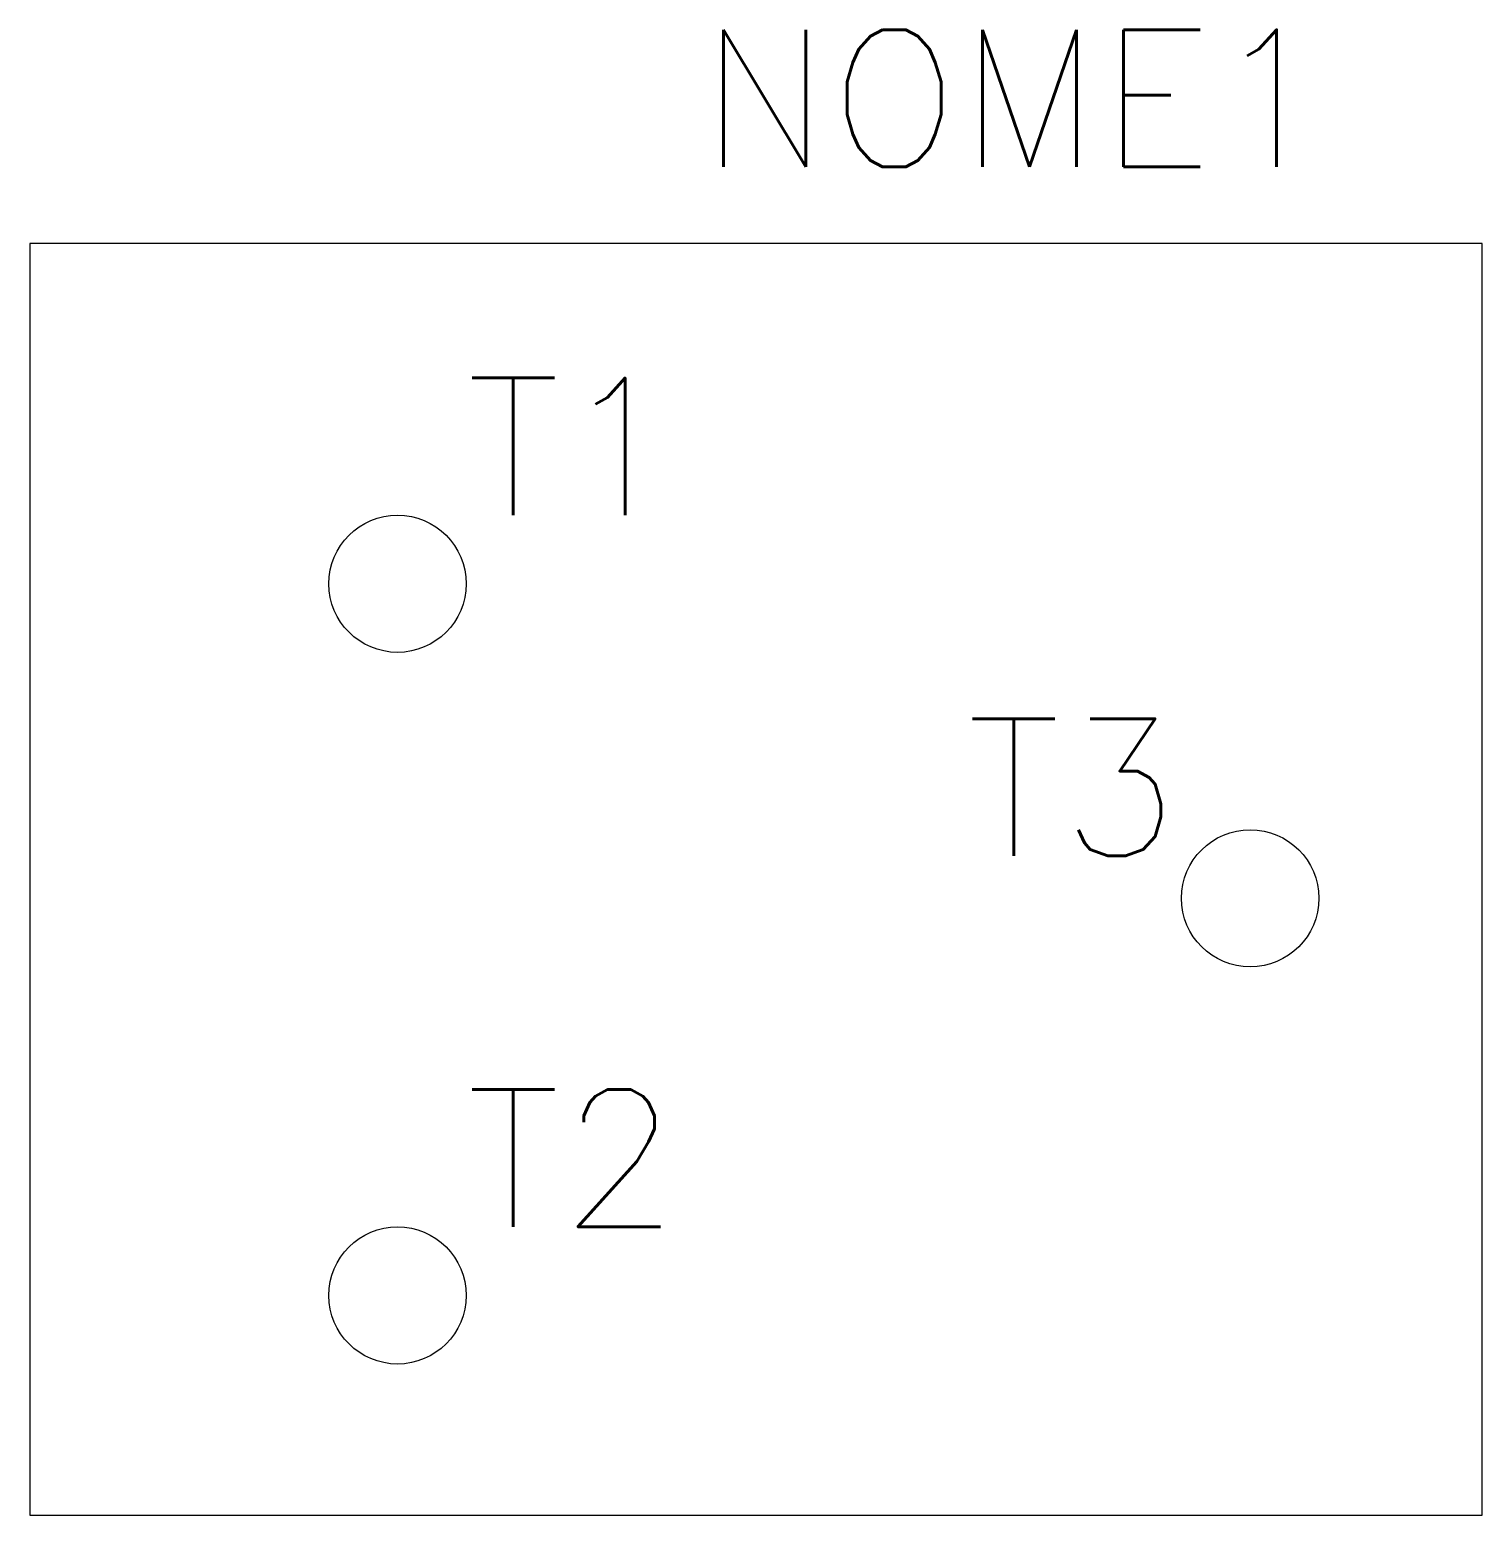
# Model space of a CAD drawing. Header units: millimetres. Extents: x 1523 to 1544.2, y 1153.6 to 1175.3.
import ezdxf
from ezdxf.enums import TextEntityAlignment as Align

# ---------------------------------------------------------------- set-up
doc = ezdxf.new("R2010")
doc.units = ezdxf.units.MM
doc.styles.add('ROMANS', font='romans.shx')

msp = doc.modelspace()

# ---------------------------------------------------------------- linework, layer by layer
msp.add_lwpolyline([(1544.203, 1153.637), (1544.203, 1172.17), (1523.041, 1172.17), (1523.041, 1153.637)], close=True)
for centre in [(1528.4, 1167.212), (1540.822, 1162.628), (1528.4, 1156.841)]:
    msp.add_circle(centre, 1)

# ---------------------------------------------------------------- texts
at = {"style": 'ROMANS', "flags": 4}
for tag, text, p in [('NOME1', 'NOME1', (1532.806, 1174.286)), ('T1', 'T1', (1529.4, 1169.212)), ('T2', 'T2', (1529.4, 1158.841))]:
    msp.add_attdef(tag, text=text, height=2, dxfattribs=at).set_placement(p, align=Align.MIDDLE_LEFT)
msp.add_attdef('T3', text='T3', height=2, dxfattribs=at).set_placement((1539.778, 1164.245), align=Align.MIDDLE_RIGHT)

doc.saveas('drawing.dxf')
